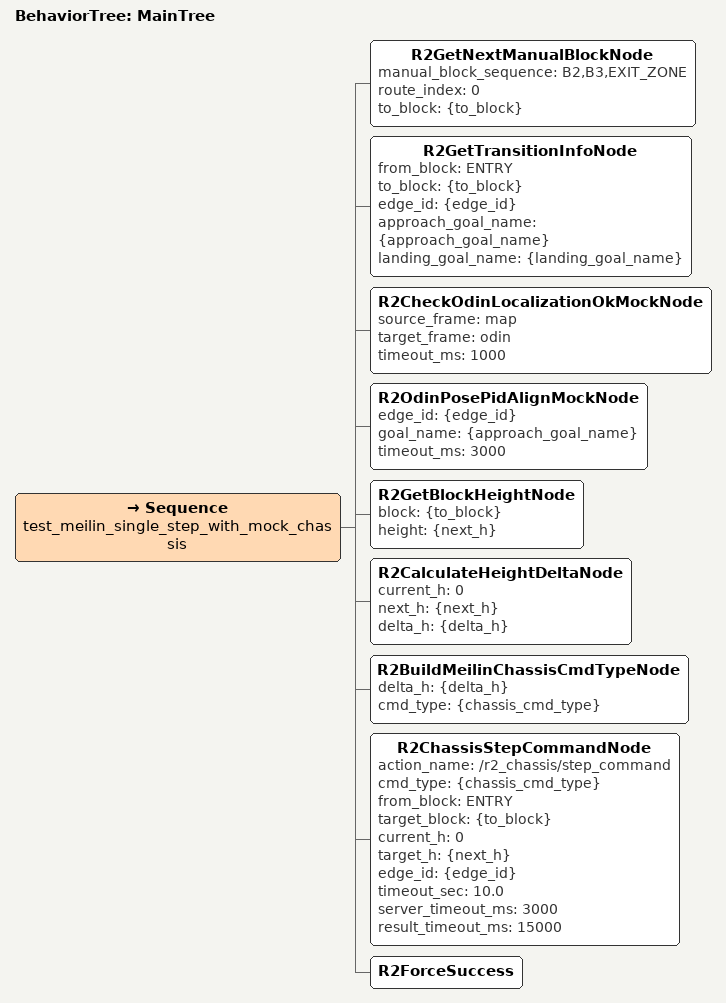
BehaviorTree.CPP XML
<root BTCPP_format="4" main_tree_to_execute="MainTree">
  <BehaviorTree ID="MainTree">
    <Sequence name="test_meilin_single_step_with_mock_chassis">

      <!-- 1. 从路线中取第 0 个目标方块：B2 -->
      <R2GetNextManualBlockNode
        manual_block_sequence="B2,B3,EXIT_ZONE"
        route_index="0"
        to_block="{to_block}" />

      <!-- 2. 根据 ENTRY -> B2 查 transition 信息 -->
      <R2GetTransitionInfoNode
        from_block="ENTRY"
        to_block="{to_block}"
        edge_id="{edge_id}"
        approach_goal_name="{approach_goal_name}"
        landing_goal_name="{landing_goal_name}" />

      <!-- 3. mock 检查 Odin 定位是否正常 -->
      <R2CheckOdinLocalizationOkMockNode
        source_frame="map"
        target_frame="odin"
        timeout_ms="1000" />

      <!-- 4. mock 对准 approach_goal_name -->
      <R2OdinPosePidAlignMockNode
        edge_id="{edge_id}"
        goal_name="{approach_goal_name}"
        timeout_ms="3000" />

      <!-- 5. 查目标方块高度 -->
      <R2GetBlockHeightNode
        block="{to_block}"
        height="{next_h}" />

      <!-- 6. 算高度差：ENTRY 高度 0，B2 高度 200 -->
      <R2CalculateHeightDeltaNode
        current_h="0"
        next_h="{next_h}"
        delta_h="{delta_h}" />

      <!-- 7. 根据高度差生成底盘动作类型 -->
      <R2BuildMeilinChassisCmdTypeNode
        delta_h="{delta_h}"
        cmd_type="{chassis_cmd_type}" />

      <!-- 8. 发送底盘 StepCommand 给 mock chassis -->
      <R2ChassisStepCommandNode
        action_name="/r2_chassis/step_command"
        cmd_type="{chassis_cmd_type}"
        from_block="ENTRY"
        target_block="{to_block}"
        current_h="0"
        target_h="{next_h}"
        edge_id="{edge_id}"
        timeout_sec="10.0"
        server_timeout_ms="3000"
        result_timeout_ms="15000" />

      <R2ForceSuccess />

    </Sequence>
  </BehaviorTree>
</root>
